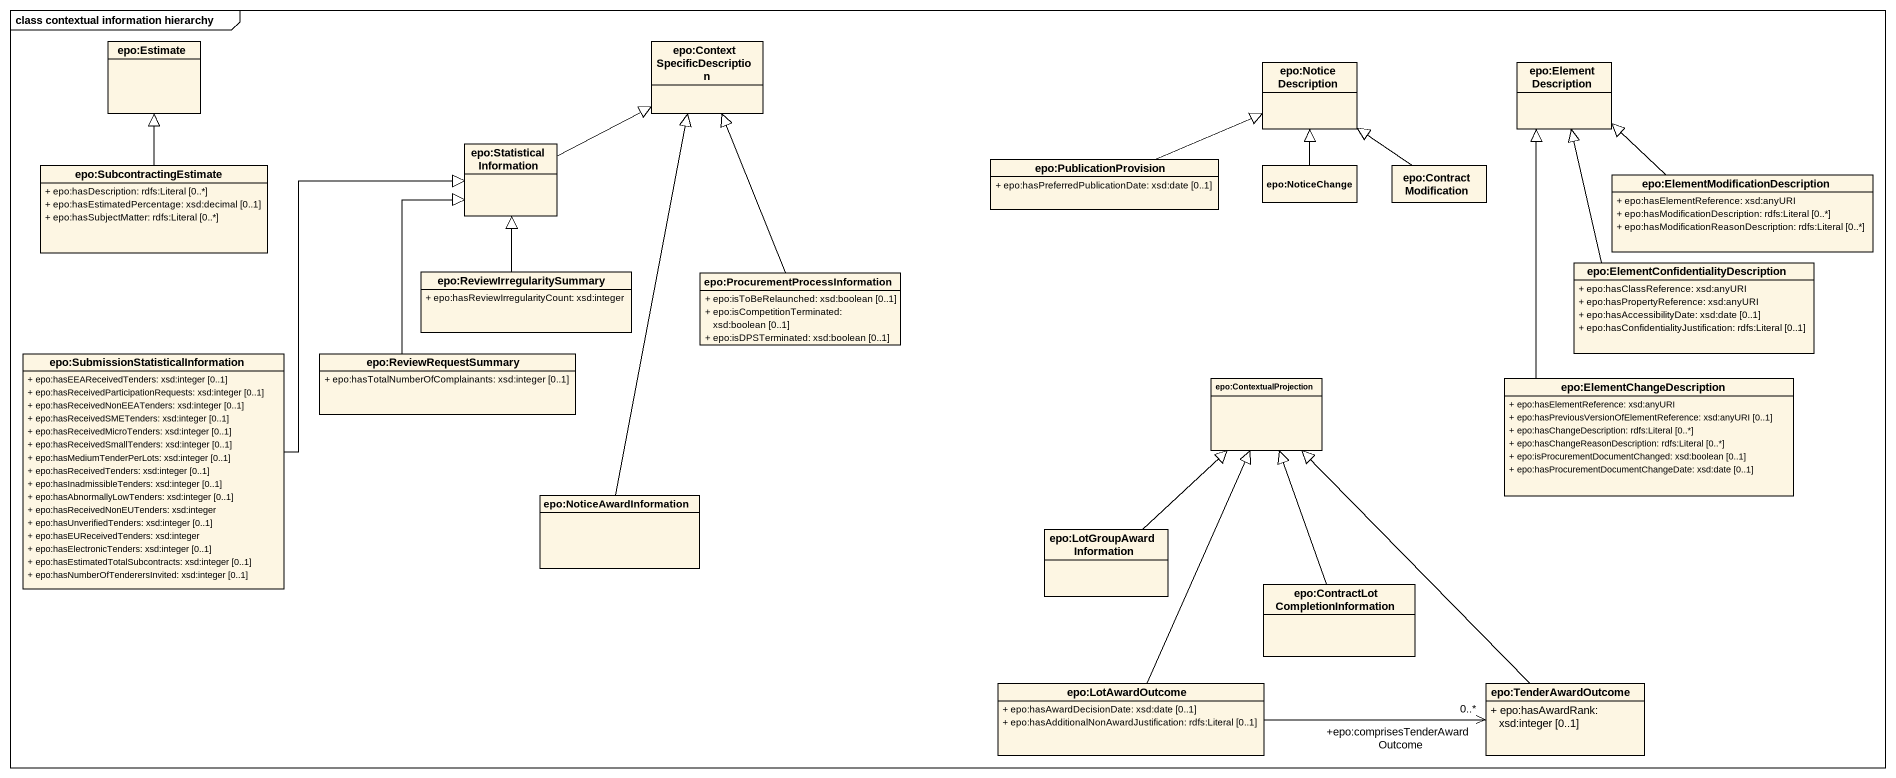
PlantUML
@startuml
mainframe class contextual information hierarchy
hide circle
hide empty members
skinparam classAttributeIconSize 0
class "epo:Estimate" as epo_Estimate
class "epo:ContextSpecificDescription" as epo_ContextSpecificDescripti
class "epo:NoticeDescription" as epo_NoticeDescription
class "epo:ElementDescription" as epo_ElementDescription
class "epo:SubcontractingEstimate" as epo_SubcontractingEstimate {
  + epo:hasDescription: rdfs:Literal [0..*]
  + epo:hasEstimatedPercentage: xsd:decimal [0..1]
  + epo:hasSubjectMatter: rdfs:Literal [0..*]
}
class "epo:StatisticalInformation" as epo_StatisticalInformation
class "epo:PublicationProvision" as epo_PublicationProvision {
  + epo:hasPreferredPublicationDate: xsd:date [0..1]
}
class "epo:NoticeChange" as epo_NoticeChange
class "epo:ContractModification" as epo_ContractModification
class "epo:ElementModificationDescription" as epo_ElementModificationDescr {
  + epo:hasElementReference: xsd:anyURI
  + epo:hasModificationDescription: rdfs:Literal [0..*]
  + epo:hasModificationReasonDescription: rdfs:Literal [0..*]
}
class "epo:ReviewIrregularitySummary" as epo_ReviewIrregularitySummar {
  + epo:hasReviewIrregularityCount: xsd:integer
}
class "epo:ProcurementProcessInformation" as epo_ProcurementProcessInform {
  + epo:isToBeRelaunched: xsd:boolean [0..1]
  + epo:isCompetitionTerminated: xsd:boolean [0..1]
  + epo:isDPSTerminated: xsd:boolean [0..1]
}
class "epo:ElementConfidentialityDescription" as epo_ElementConfidentialityDe {
  + epo:hasClassReference: xsd:anyURI
  + epo:hasPropertyReference: xsd:anyURI
  + epo:hasAccessibilityDate: xsd:date [0..1]
  + epo:hasConfidentialityJustification: rdfs:Literal [0..1]
}
class "epo:SubmissionStatisticalInformation" as epo_SubmissionStatisticalInf {
  + epo:hasEEAReceivedTenders: xsd:integer [0..1]
  + epo:hasReceivedParticipationRequests: xsd:integer [0..1]
  + epo:hasReceivedNonEEATenders: xsd:integer [0..1]
  + epo:hasReceivedSMETenders: xsd:integer [0..1]
  + epo:hasReceivedMicroTenders: xsd:integer [0..1]
  + epo:hasReceivedSmallTenders: xsd:integer [0..1]
  + epo:hasMediumTenderPerLots: xsd:integer [0..1]
  + epo:hasReceivedTenders: xsd:integer [0..1]
  + epo:hasInadmissibleTenders: xsd:integer [0..1]
  + epo:hasAbnormallyLowTenders: xsd:integer [0..1]
  + epo:hasReceivedNonEUTenders: xsd:integer
  + epo:hasUnverifiedTenders: xsd:integer [0..1]
  + epo:hasEUReceivedTenders: xsd:integer
  + epo:hasElectronicTenders: xsd:integer [0..1]
  + epo:hasEstimatedTotalSubcontracts: xsd:integer [0..1]
  + epo:hasNumberOfTenderersInvited: xsd:integer [0..1]
}
class "epo:ReviewRequestSummary" as epo_ReviewRequestSummary {
  + epo:hasTotalNumberOfComplainants: xsd:integer [0..1]
}
class "epo:ContextualProjection" as epo_ContextualProjection
class "epo:ElementChangeDescription" as epo_ElementChangeDescription {
  + epo:hasElementReference: xsd:anyURI
  + epo:hasPreviousVersionOfElementReference: xsd:anyURI [0..1]
  + epo:hasChangeDescription: rdfs:Literal [0..*]
  + epo:hasChangeReasonDescription: rdfs:Literal [0..*]
  + epo:isProcurementDocumentChanged: xsd:boolean [0..1]
  + epo:hasProcurementDocumentChangeDate: xsd:date [0..1]
}
class "epo:NoticeAwardInformation" as epo_NoticeAwardInformation
class "epo:LotGroupAwardInformation" as epo_LotGroupAwardInformation
class "epo:ContractLotCompletionInformation" as epo_ContractLotCompletionInf
class "epo:LotAwardOutcome" as epo_LotAwardOutcome {
  + epo:hasAwardDecisionDate: xsd:date [0..1]
  + epo:hasAdditionalNonAwardJustification: rdfs:Literal [0..1]
}
class "epo:TenderAwardOutcome" as epo_TenderAwardOutcome {
  + epo:hasAwardRank: xsd:integer [0..1]
}
epo_SubcontractingEstimate -up-|> epo_Estimate
epo_StatisticalInformation -right-|> epo_ContextSpecificDescripti
epo_PublicationProvision -right-|> epo_NoticeDescription
epo_NoticeChange -up-|> epo_NoticeDescription
epo_ContractModification -up-|> epo_NoticeDescription
epo_ElementModificationDescr -up-|> epo_ElementDescription
epo_ReviewIrregularitySummar -up-|> epo_StatisticalInformation
epo_ProcurementProcessInform -up-|> epo_ContextSpecificDescripti
epo_ElementConfidentialityDe -up-|> epo_ElementDescription
epo_SubmissionStatisticalInf -up-|> epo_StatisticalInformation
epo_ReviewRequestSummary -up-|> epo_StatisticalInformation
epo_ElementChangeDescription -up-|> epo_ElementDescription
epo_NoticeAwardInformation -up-|> epo_ContextSpecificDescripti
epo_LotGroupAwardInformation -up-|> epo_ContextualProjection
epo_ContractLotCompletionInf -up-|> epo_ContextualProjection
epo_LotAwardOutcome -up-|> epo_ContextualProjection
epo_LotAwardOutcome -right-> "+epo:comprisesTenderAwardOutcome\n0..*" epo_TenderAwardOutcome
epo_TenderAwardOutcome -up-|> epo_ContextualProjection
@enduml
